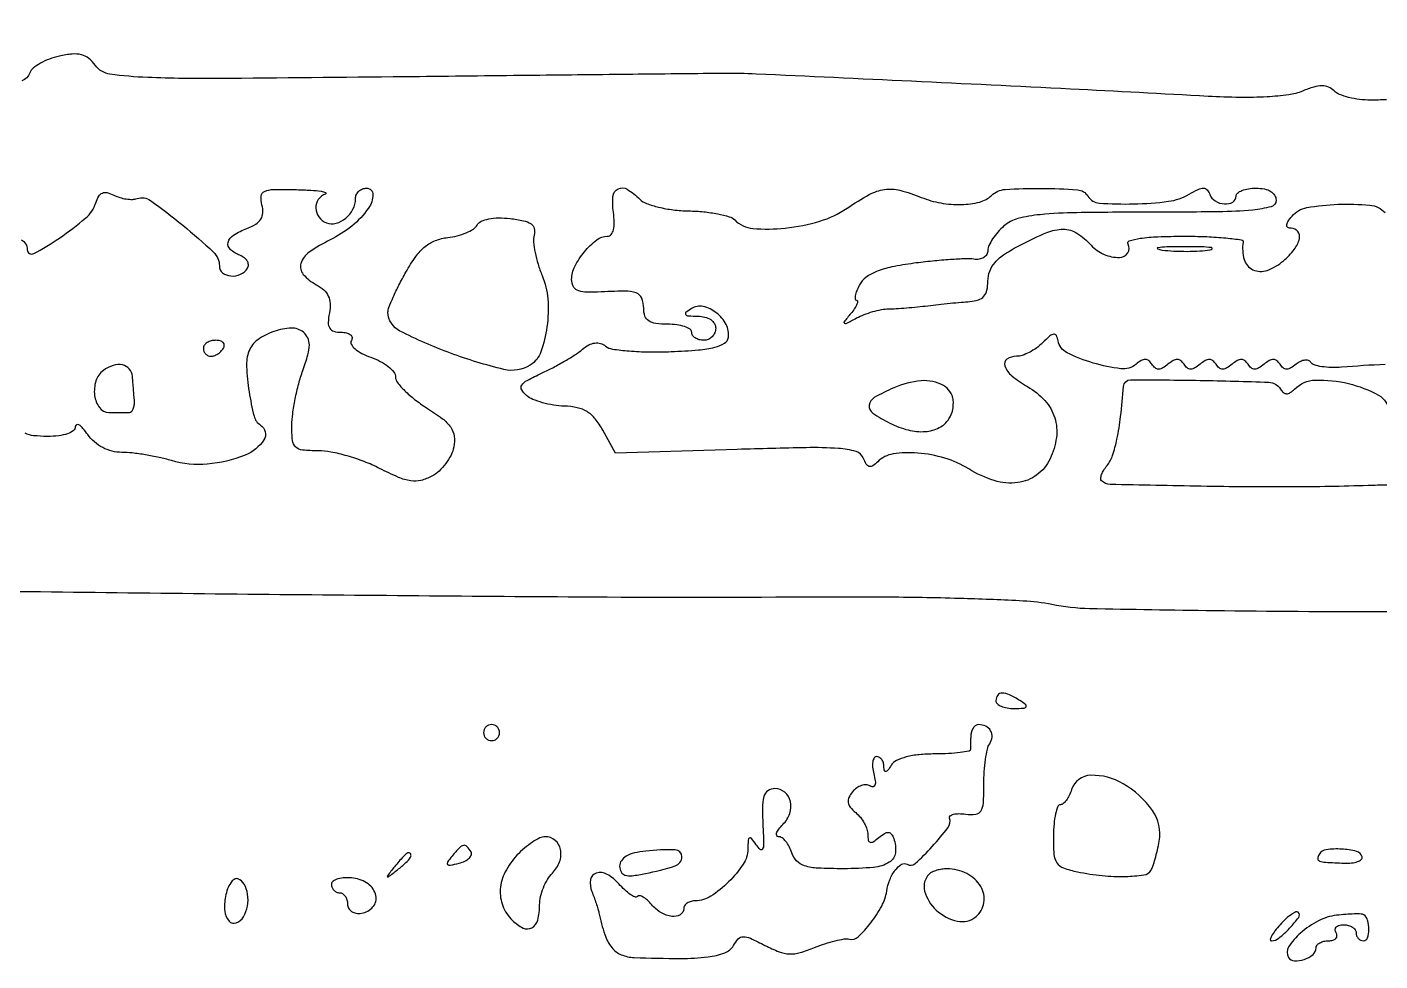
# Model space of a CAD drawing. Extents: x 0 to 5034, y 0 to 2560.
# Drawn here: x 1735 to 1904, y 2164.5 to 2281.1 of the extents above; entities that cross this region are included whole.
import ezdxf

# ---------------------------------------------------------------- set-up
doc = ezdxf.new("R2010")
doc.units = 0

msp = doc.modelspace()

# ---------------------------------------------------------------- linework, layer by layer
for points in [[(1904.777055, 2272.040936, -0.010471), (1902.822445, 2272, -0.030224), (1901.428316, 2272.08435, -0.031177), (1900.069186, 2272.336157, -0.032819), (1898.927007, 2272.703468, -0.102517), (1898.255635, 2273.144365, 0.094794), (1897.554478, 2273.620331, 0.103276), (1896.748346, 2273.785028, 0.072096), (1895.720238, 2273.631502, 0.025073), (1894.305635, 2273.12742, -0.06459), (1892.577672, 2272.66136, -0.0196), (1889.870816, 2272.402745, -0.017202), (1886.480857, 2272.329318, -0.010657), (1882.5, 2272.464943, 0.001212), (1865.334257, 2273.37463, 0.000785), (1845.467056, 2274.347924, 0.000306), (1826.060107, 2275.256242, 0.013547), (1822, 2275.333663, 0.000663), (1820.128061, 2275.316159, 0.00001), (1809.268711, 2275.199996, 0.000027), (1796.657072, 2275.064151, 0.000018), (1782.170079, 2274.9068, -0.000886), (1758.849438, 2274.693984, -0.01113), (1750.038437, 2274.825318, -0.025678), (1745.330561, 2275.243093, -0.202535), (1743.490438, 2276.344909, 0.06574), (1742.667248, 2277.205985, 0.106536), (1741.765258, 2277.657744, 0.085906), (1740.618122, 2277.750476, 0.031379), (1739.002789, 2277.500613, 0.035902), (1737.762201, 2277.133137, 0.03954), (1736.628173, 2276.600936, 0.043127), (1735.748437, 2275.993861, 0.129253), (1735.325442, 2275.405704, -0.211812), (1734.332636, 2274.409841, -0.084907)], [(1734.239233, 2254.550945, -0.282919), (1735, 2253.314066, 0.564789), (1735.804767, 2252.828879, 0.028622), (1739.01394, 2254.7654, 0.026715), (1742.305653, 2257.286452, 0.14002), (1743.553251, 2259.16778, -0.056758), (1743.918345, 2259.983736, -0.159622), (1744.382655, 2260.391052, -0.16201), (1744.993093, 2260.441406, -0.058931), (1745.817149, 2260.134374, 0.044234), (1746.551248, 2259.836074, 0.038039), (1747.364418, 2259.65294, 0.039811), (1748.132689, 2259.602242, 0.082971), (1748.721296, 2259.708893, -0.247094), (1750.3817, 2259.475458, -0.015552), (1754.425762, 2256.367455, -0.016584), (1758.25122, 2253.015496, -0.207428), (1759, 2251.288238, 0.225554), (1759.403424, 2250.439441, 0.151996), (1760.41605, 2250.032934, 0.126107), (1761.631903, 2250.242676, 0.149987), (1762.504365, 2251.007063, 0.148943), (1762.617935, 2251.437686, 0.123594), (1762.484691, 2251.894529, 0.099723), (1762.114498, 2252.309425, 0.069381), (1761.563382, 2252.614052, -0.091621), (1760.364052, 2253.347947, -0.279197), (1760.098201, 2254.224745, -0.191441), (1760.764569, 2255.141695, -0.050226), (1762.420734, 2255.969863, 0.044997), (1763.536716, 2256.513431, 0.114457), (1764.178808, 2257.137434, 0.134402), (1764.422514, 2257.912732, 0.073415), (1764.313082, 2258.910775, -0.088205), (1764.225227, 2260.009037, -0.271339), (1764.645452, 2260.590197, -0.100853), (1765.762383, 2260.832709, -0.009061), (1768.642348, 2260.817322, -0.008864), (1770.426939, 2260.74377, -0.023029), (1771.705877, 2260.609028, -0.071369), (1772.258784, 2260.441915, -0.673436), (1772.25, 2260.268326, 0.159856), (1771.354607, 2259.584931, 0.160763), (1771.040668, 2258.505587, 0.152172), (1771.426716, 2257.406467, 0.142092), (1772.378145, 2256.685134, 0.157564), (1773.571683, 2256.620801, 0.109303), (1774.781289, 2257.24509, 0.101633), (1775.680809, 2258.371124, 0.118414), (1776, 2259.7, -0.107332), (1776.107712, 2260.195987, -0.099534), (1776.412988, 2260.618125, -0.095792), (1776.869192, 2260.901148, -0.091321), (1777.405915, 2261, -0.422333), (1778.1848, 2260.199283, -0.148451), (1777.618688, 2258.50456, -0.067296), (1775.528945, 2256.268236, -0.058107), (1772.818916, 2254.535787, 0.038956), (1770.224231, 2253.013467, 0.167519), (1769.183948, 2251.587825, 0.260674), (1769.474522, 2250.235003, 0.089695), (1771.099656, 2248.946666, -0.059579), (1772.038995, 2248.289566, -0.102182), (1772.605884, 2247.524521, -0.100306), (1772.829451, 2246.587057, -0.05582), (1772.738328, 2245.411482, 0.035804), (1772.596265, 2244.206, 0.148564), (1772.774968, 2243.503925, 0.19222), (1773.278924, 2243.123374, 0.066841), (1774.197689, 2243, -0.053149), (1774.889224, 2242.926283, -0.115721), (1775.368528, 2242.698987, -0.188582), (1775.563127, 2242.36285, -0.178245), (1775.48401, 2241.974128, 0.273323), (1775.474569, 2241.50122, 0.087021), (1775.939514, 2240.93472, 0.059096), (1776.792373, 2240.361357, 0.034613), (1777.924993, 2239.876303, -0.0377), (1779.101871, 2239.363685, -0.047259), (1780.096717, 2238.711032, -0.054717), (1780.785645, 2238.023506, -0.170908), (1781, 2237.414719, 0.167706), (1781.237725, 2236.725899, 0.031461), (1782.138023, 2235.714891, 0.030537), (1783.390803, 2234.617665, 0.023792), (1784.874121, 2233.579464, -0.020322), (1786.867197, 2232.204972, -0.079764), (1787.900586, 2231.13334, -0.120702), (1788.32179, 2230.040252, -0.079276), (1788.280242, 2228.685657, -0.067957), (1787.93495, 2227.659497, -0.045267), (1787.284692, 2226.600717, -0.045057), (1786.449308, 2225.669661, -0.064604), (1785.548328, 2225.025864, -0.06347), (1784.176391, 2224.502204, -0.096873), (1782.90724, 2224.445419, -0.065026), (1781.371592, 2224.884176, -0.015895), (1778.986029, 2226.007127, 0.026923), (1777.095286, 2226.846749, 0.021164), (1774.968047, 2227.555844, 0.02162), (1772.929349, 2228.046546, 0.048279), (1771.343822, 2228.2, -0.023486), (1769.372481, 2228.292649, -0.168629), (1768.518619, 2228.682227, -0.180041), (1768.119834, 2229.502793, -0.027518), (1768.043893, 2231.35, -0.030637), (1768.154859, 2232.823049, -0.015218), (1768.466072, 2234.670617, -0.015045), (1768.906137, 2236.572351, -0.021342), (1769.419462, 2238.230824, 0.015849), (1770.051227, 2240.195305, 0.065885), (1770.234229, 2241.423838, 0.114482), (1770.047841, 2242.291165, 0.110046), (1769.497206, 2243.002319, 0.18408), (1767.98384, 2243.518387, 0.074973), (1765.810939, 2243.111506, 0.072884), (1763.782652, 2242.054824, 0.145666), (1762.689897, 2240.634269, 0.104174), (1762.382633, 2238.715749, 0.026681), (1762.704894, 2235.571627, 0.022815), (1763.327023, 2232.519975, 0.195041), (1764.134783, 2231.416699, -0.421911), (1764.548672, 2229.554637, -0.154128), (1762.220773, 2227.652194, -0.073752), (1757.487108, 2226.533462, -0.092439), (1753.006602, 2226.980813, 0.017413), (1751.471675, 2227.371183, 0.012781), (1749.746294, 2227.700614, 0.012947), (1748.095356, 2227.928569, 0.027836), (1746.813306, 2228, -0.062174), (1745.594669, 2228.152124, -0.05827), (1744.422, 2228.59994, -0.058183), (1743.3827, 2229.30705, -0.061607), (1742.556704, 2230.222506, 0.023977), (1741.956704, 2230.997263, 0.073354), (1741.457282, 2231.43304, 0.250118), (1741.154258, 2231.457585, 0.298804), (1741, 2231.222506, -0.23293), (1740.756301, 2230.727772, -0.08001), (1740.034257, 2230.337322, -0.055261), (1738.921969, 2230.08201, -0.028813), (1737.5, 2230, -0.02504), (1735.795039, 2230.085439, -0.087873), (1734.741165, 2230.383286, -0.144785)], [(1904.631658, 2238.984054, 0.00778), (1899.192392, 2238.638976, -0.025224), (1897.887006, 2238.601789, -0.033172), (1896.70029, 2238.706824, -0.035006), (1895.765017, 2238.920475, -0.182655), (1895.353365, 2239.237261, 0.176656), (1895.04725, 2239.478547, 0.111746), (1894.589728, 2239.522256, 0.084558), (1894.045081, 2239.356138, 0.057055), (1893.5, 2239, -0.042198), (1892.841757, 2238.541528, -0.131763), (1892.324778, 2238.402883, -0.171511), (1891.891284, 2238.556088, -0.084648), (1891.5, 2239, 0.084648), (1891.108716, 2239.443912, 0.171511), (1890.675222, 2239.597117, 0.131763), (1890.158243, 2239.458472, 0.042198), (1889.5, 2239, -0.042198), (1888.841757, 2238.541528, -0.131763), (1888.324778, 2238.402883, -0.171511), (1887.891284, 2238.556088, -0.084648), (1887.5, 2239, 0.084648), (1887.108716, 2239.443912, 0.171511), (1886.675222, 2239.597117, 0.131763), (1886.158243, 2239.458472, 0.042198), (1885.5, 2239, -0.042198), (1884.841757, 2238.541528, -0.131763), (1884.324778, 2238.402883, -0.171511), (1883.891284, 2238.556088, -0.084648), (1883.5, 2239, 0.084648), (1883.108716, 2239.443912, 0.171511), (1882.675222, 2239.597117, 0.131763), (1882.158243, 2239.458472, 0.042198), (1881.5, 2239, -0.042198), (1880.841757, 2238.541528, -0.131763), (1880.324778, 2238.402883, -0.171511), (1879.891284, 2238.556088, -0.084648), (1879.5, 2239, 0.084648), (1879.108716, 2239.443912, 0.171511), (1878.675222, 2239.597117, 0.131763), (1878.158243, 2239.458472, 0.042198), (1877.5, 2239, -0.042198), (1876.841757, 2238.541528, -0.131763), (1876.324778, 2238.402883, -0.171511), (1875.891284, 2238.556088, -0.084648), (1875.5, 2239, 0.085156), (1875.110571, 2239.440912, 0.1695), (1874.677033, 2239.595056, 0.131771), (1874.161892, 2239.460095, 0.043643), (1873.513886, 2239.011524, -0.205309), (1871.617467, 2238.450284, -0.04313), (1868.153379, 2239.164983, -0.042756), (1864.891544, 2240.449417, -0.234121), (1863.778125, 2241.913293, 0.062757), (1863.558351, 2242.586293, 0.32286), (1863.23457, 2242.765374, 0.151821), (1862.746785, 2242.547123, 0.015838), (1861.821429, 2241.678593, -0.041305), (1861.063164, 2241.036222, -0.035897), (1860.17433, 2240.493087, -0.037559), (1859.293596, 2240.118984, -0.081828), (1858.571429, 2240, 0.15108), (1857.386169, 2239.633498, 0.342687), (1857.116544, 2238.793877, 0.135744), (1858.00409, 2237.549089, 0.040154), (1859.952012, 2236.212757, -0.078244), (1862.115966, 2234.472874, -0.108918), (1863.348014, 2232.323312, -0.109079), (1863.56103, 2229.857427, -0.078656), (1862.77387, 2227.201369, -0.122237), (1861.110554, 2225.179362, -0.129429), (1858.729153, 2224.223424, -0.106374), (1855.803348, 2224.480525, -0.063579), (1852.610781, 2225.931533, 0.06463), (1849.636613, 2227.275775, 0.054145), (1846.232276, 2227.920717, 0.058189), (1843.151531, 2227.806052, 0.159315), (1841.232783, 2226.832783, -0.048398), (1840.630324, 2226.33689, -0.209435), (1840.184829, 2226.256258, -0.200889), (1839.811165, 2226.5289, -0.044415), (1839.455175, 2227.256215, 0.236361), (1838.526918, 2228.104114, 0.051501), (1836.327366, 2228.488644, 0.022579), (1832.304705, 2228.589279, 0.002896), (1823.672393, 2228.365385), (1808.5, 2227.883904), (1806.88607, 2230.785903, 0.042226), (1805.935661, 2232.199395, 0.084872), (1804.932618, 2233.088234, 0.086617), (1803.705405, 2233.582624, 0.045466), (1802.066747, 2233.779039, -0.032642), (1800.730701, 2233.904575, -0.028991), (1799.367157, 2234.205072, -0.030131), (1798.170714, 2234.621741, -0.074477), (1797.377841, 2235.101383, -0.084072), (1796.763063, 2235.816165, -0.293513), (1796.779556, 2236.396398, -0.121338), (1797.446945, 2236.99353, -0.013315), (1799.301168, 2237.916295, 0.012695), (1800.726199, 2238.623267, 0.010859), (1802.190761, 2239.437942, 0.010996), (1803.489793, 2240.236789, 0.03043), (1804.354005, 2240.872445, -0.049186), (1805.155305, 2241.416801, -0.090565), (1805.901627, 2241.662299, -0.107455), (1806.597548, 2241.608656, -0.092834), (1807.25, 2241.272162, 0.129713), (1808.105768, 2240.907006, 0.015483), (1810.169186, 2240.669999, 0.017629), (1812.686238, 2240.548732, 0.01363), (1815.432334, 2240.588203, 0.010066), (1818.849942, 2240.799549, 0.040669), (1820.909146, 2241.138597, 0.077054), (1822.102471, 2241.640712, 0.221778), (1822.584145, 2242.372357, 0.160854), (1822.302406, 2243.982285, 0.104451), (1821.074155, 2245.439424, 0.111024), (1819.428036, 2246.216673, 0.198515), (1817.977161, 2245.964723, 0.025948), (1817.283835, 2245.474177, 0.418787), (1817.255424, 2245.216845, 0.211497), (1817.581807, 2245.05076, 0.011765), (1818.75, 2245.015313, -0.058106), (1819.652424, 2244.903855, -0.088664), (1820.372448, 2244.585903, -0.109875), (1820.833945, 2244.099593, -0.135916), (1821, 2243.5, -0.099038), (1820.885486, 2242.927543, -0.097945), (1820.559375, 2242.440625, -0.097945), (1820.072457, 2242.114514, -0.099038), (1819.5, 2242, -0.064853), (1818.926543, 2242.074694, -0.082425), (1818.440625, 2242.29375, -0.098894), (1818.115568, 2242.618646, -0.148195), (1818, 2243, 0.254951), (1817.790443, 2243.384262, 0.06271), (1817.11875, 2243.70625, 0.048861), (1816.149251, 2243.927234, 0.031626), (1815, 2244, -0.030703), (1813.499083, 2244.092253, -0.116834), (1812.625, 2244.416667, -0.166173), (1812.159458, 2245.024683, -0.081208), (1812, 2246, 0.095706), (1811.757416, 2247.255735, 0.215907), (1811.07278, 2247.911484, 0.08898), (1809.634869, 2248.145112, 0.009568), (1806.25, 2248.024699, -0.024838), (1804.634779, 2248.016576, -0.10169), (1803.6894, 2248.255273, -0.172629), (1803.183636, 2248.767649, -0.109691), (1803, 2249.594642, -0.119001), (1803.39389, 2251.226192, -0.054675), (1804.605597, 2253.063537, -0.055074), (1806.131376, 2254.538606, -0.166119), (1807.481795, 2255, 0.224693), (1807.93569, 2255.21482, 0.112354), (1808.225813, 2255.796094, 0.067429), (1808.32459, 2256.737723, 0.028906), (1808.213308, 2258, -0.060331), (1808.163422, 2259.978154, -0.25998), (1808.807864, 2260.912095, -0.257015), (1809.948634, 2260.860677, -0.059373), (1811.514899, 2259.627958, 0.108512), (1812.352565, 2259.091961, 0.02923), (1813.871397, 2258.631103, 0.028167), (1815.701485, 2258.298387, 0.025868), (1817.610322, 2258.161107, -0.01968), (1819.494425, 2258.049012, -0.023682), (1821.249696, 2257.790661, -0.023317), (1822.682139, 2257.439938, -0.125313), (1823.366851, 2257.033149, 0.17662), (1825.640179, 2255.974651, 0.047597), (1829.68243, 2256.011, 0.047319), (1834.010836, 2256.882465, 0.075891), (1837.404862, 2258.5, -0.023546), (1840.183707, 2260.200466, -0.089674), (1842.10393, 2260.84362, -0.100101), (1844.014576, 2260.738019, -0.033379), (1846.6849, 2259.848702, 0.05395), (1849.110133, 2259.150206, 0.049965), (1851.69308, 2258.961886, 0.054009), (1853.975453, 2259.271849, 0.131547), (1855.45, 2260.086011, -0.176881), (1857.167406, 2260.844612, -0.018237), (1861.66713, 2260.976634, -0.016281), (1866.184209, 2260.797225, -0.240737), (1867.5, 2260, 0.241641), (1868.928997, 2259.137521, 0.022155), (1873.205424, 2259.032582, 0.027475), (1877.552523, 2259.357937, 0.101273), (1880.144222, 2260.25, -0.021008), (1881.260569, 2260.847377, -0.112809), (1881.928426, 2261, -0.209739), (1882.378558, 2260.80249, -0.099419), (1882.713987, 2260.25, 0.168409), (1883.396646, 2259.407781, 0.120588), (1884.558404, 2259.027999, 0.153263), (1885.580122, 2259.265316, 0.265597), (1886, 2260, -0.226478), (1886.182831, 2260.382936, -0.074992), (1886.734375, 2260.70625, -0.057076), (1887.542644, 2260.926884, -0.038131), (1888.5, 2261, -0.04716), (1889.543379, 2260.90137, -0.088208), (1890.333333, 2260.6, -0.118484), (1890.822179, 2260.11998, -0.140575), (1891, 2259.5, -0.338248), (1890.382013, 2258.691005, -0.043173), (1888.085238, 2258.273454, -0.020537), (1883.837109, 2258.050331, -0.002851), (1875.011431, 2258, 0.00333), (1866.103009, 2257.94067, 0.02052), (1861.525575, 2257.69162, 0.041036), (1858.757883, 2257.195367, 0.112636), (1857.011431, 2256.277759, 0.034826), (1856.241725, 2255.519779, 0.035607), (1855.590858, 2254.66762, 0.038002), (1855.138187, 2253.848992, 0.107701), (1855, 2253.214901, -0.13686), (1854.863083, 2252.724062, -0.118172), (1854.485938, 2252.342296, -0.100332), (1853.918667, 2252.131206, -0.075042), (1853.25, 2252.126899, 0.044969), (1852.236509, 2252.181156, 0.007852), (1850.323953, 2252.081425, 0.008468), (1848.077528, 2251.890608, 0.007506), (1845.746436, 2251.617356, 0.017055), (1842.998586, 2251.15752, 0.044404), (1841.078344, 2250.587287, 0.064453), (1839.770815, 2249.86252, 0.111592), (1838.961252, 2248.927598, 0.025209), (1838.612101, 2248.187856, 0.049777), (1838.425849, 2247.566232, 0.084062), (1838.415857, 2247.148369, 0.37269), (1838.587261, 2247, -0.417878), (1838.723094, 2246.862459, -0.098645), (1838.648555, 2246.511282, -0.048772), (1838.35351, 2245.975376, -0.022259), (1837.872445, 2245.33628, 0.00501), (1837.040431, 2244.306848, 0.41891), (1837.063139, 2244.124191, 0.289759), (1837.28666, 2244.104101, 0.003752), (1838.590572, 2244.786141, -0.030902), (1839.530576, 2245.21458, -0.02206), (1840.627933, 2245.580374, -0.022379), (1841.709178, 2245.836842, -0.043601), (1842.590572, 2245.926162, 0.011847), (1843.53073, 2245.961471, 0.004693), (1844.820356, 2246.052693, 0.004642), (1846.211546, 2246.17724, 0.005804), (1847.5, 2246.319777, -0.003248), (1848.812999, 2246.471826, -0.002342), (1850.279688, 2246.625074, -0.002365), (1851.67576, 2246.757668, -0.005127), (1852.75, 2246.843476, 0.060898), (1853.813876, 2247.049294, 0.134847), (1854.499219, 2247.499113, 0.128432), (1854.878626, 2248.25267, 0.052791), (1855, 2249.399033, -0.09111), (1855.229823, 2250.649802, -0.092012), (1855.888983, 2251.732328, -0.065726), (1857.095054, 2252.767055, -0.024337), (1859.030794, 2253.899033, -0.021383), (1862.365064, 2255.459494, -0.099847), (1864.434976, 2255.870331, -0.143339), (1866.107935, 2255.375037, -0.062129), (1867.905062, 2253.871529, 0.102957), (1869.52139, 2252.728369, 0.109631), (1871.422928, 2252.358723, 0.236859), (1872.471887, 2252.920299, 0.300507), (1872.504365, 2253.992937, -0.488302), (1872.665207, 2254.426929, -0.040826), (1874.01633, 2254.737278, -0.026657), (1876.239326, 2254.939846, -0.009393), (1879.440983, 2255, -0.009315), (1882.331167, 2254.946149, -0.015801), (1884.744753, 2254.779687, -0.009789), (1886.660501, 2254.548616, -0.419198), (1886.881579, 2254.25, 0.109247), (1887.013843, 2252.085488, 0.218506), (1888.106474, 2250.81149, 0.197393), (1889.888553, 2250.73685, 0.091891), (1891.919011, 2251.929759, 0.048359), (1893.275314, 2253.357612, 0.108365), (1893.918705, 2254.699199, 0.231051), (1893.714863, 2255.598722, 0.227249), (1892.877555, 2256, -0.122183), (1892.467821, 2256.101643, -0.300026), (1892.325424, 2256.361364, -0.128583), (1892.48229, 2256.808783, -0.024942), (1893, 2257.5, -0.177698), (1894.840901, 2258.569601, -0.033869), (1898.755698, 2258.989731, -0.033992), (1902.695005, 2258.8764, -0.173891), (1904.643378, 2257.956622, 0.149064)], [(1536.361106, 2213.075774, 0.002565), (1558.747269, 2212.74071, 0.001017), (1589.5, 2212.500729, -0.000591), (1618.169563, 2212.301431, -0.000617), (1646.428125, 2212.036709, -0.000592), (1670.847599, 2211.748894, -0.002723), (1685, 2211.488225, 0.002367), (1717.574482, 2210.865021, 0.001007), (1761.209714, 2210.324711, 0.000971), (1803.914236, 2209.964904, 0.003226), (1832, 2209.964039, -0.003593), (1842.722385, 2209.955832, -0.005558), (1851.982723, 2209.779246, -0.00524), (1859.402359, 2209.477389, -0.036565), (1863, 2209.028112, 0.044068), (1867.69815, 2208.512758, 0.002195), (1883.2227, 2208.252121, 0.002871), (1904.319286, 2208.111704, 0.001066), (1934, 2208.147845, -0.000099), (1986.483819, 2208.313269, -0.002098)], [(1905.9244, 2223.903448, 0.001026), (1903.667322, 2223.886425, 0.006248), (1902.5, 2223.860634, -0.008011), (1892.869757, 2223.681823, -0.005098), (1881.659574, 2223.767611, -0.001072), (1870.288206, 2223.99498, -0.193166), (1869.211805, 2224.454862, -0.220506), (1869.104905, 2224.746507, -0.065013), (1869.207931, 2225.223835, -0.051784), (1869.480292, 2225.793627, -0.035854), (1869.89626, 2226.375001, 0.093841), (1870.573263, 2227.597949, 0.028544), (1871.122861, 2229.652498, 0.022182), (1871.57854, 2232.476948, 0.009732), (1871.942384, 2236.25, -0.391668), (1872.824017, 2237.06725, -0.004526), (1881.498544, 2236.996658, -0.005234), (1890.102637, 2236.75863, -0.249783), (1891.553851, 2235.912868, 0.075363), (1891.927179, 2235.473233, 0.181024), (1892.321227, 2235.325735, 0.150038), (1892.768438, 2235.463023, 0.047458), (1893.312868, 2235.912868, -0.19182), (1895.907357, 2237.029311, -0.065624), (1900.056134, 2236.597392, -0.067743), (1903.801294, 2235.144466, -0.25337), (1905.116001, 2233.089485, 0.007115)]]:
    msp.add_lwpolyline(points, format="xyb")
for points in [[(1798.327993, 2255.146247, 0.086233), (1798.255227, 2254.279311, 0.02643), (1798.440781, 2252.973464, 0.025582), (1798.807475, 2251.507756, 0.025436), (1799.322506, 2250.084303, -0.081155), (1800.022686, 2247.17363, -0.051653), (1799.921093, 2243.68326, -0.052978), (1799.162945, 2240.560448, -0.167983), (1797.835027, 2238.907826, -0.202148), (1794.523788, 2238.366212, -0.029592), (1787.870824, 2240.394757, -0.02794), (1781.548078, 2243.150231, -0.27624), (1780.058777, 2245.5, -0.10069), (1780.164112, 2246.096334, -0.011112), (1780.703978, 2247.38125, -0.013196), (1781.428498, 2248.895109, -0.010316), (1782.291544, 2250.5, -0.026426), (1783.541152, 2252.463065, -0.064871), (1784.704035, 2253.713163, -0.08125), (1785.973712, 2254.456784, -0.063826), (1787.525093, 2254.83676, 0.034627), (1788.714507, 2255.055591, 0.037576), (1789.82915, 2255.432769, 0.040613), (1790.721981, 2255.900528, 0.123457), (1791.191161, 2256.392829, -0.158073), (1791.701697, 2256.860456, -0.058219), (1792.642857, 2257.163702, -0.047224), (1793.883356, 2257.289441, -0.030724), (1795.322552, 2257.210509, -0.023038), (1797.001839, 2256.935568, -0.09869), (1797.929578, 2256.537741, -0.183174), (1798.332649, 2255.956868, -0.125673)], [(1876.767909, 2253.275269, 0.018638), (1878.218327, 2253.150328, 0.01259), (1879.878422, 2253.111345, 0.012695), (1881.487453, 2253.154945, 0.024559), (1882.767909, 2253.285474, 0.212532), (1883.000181, 2253.434198, 0.556092), (1882.934948, 2253.575472, 0.025342), (1881.655786, 2253.668409, 0.005888), (1879.5, 2253.690131, 0.005499), (1877.352754, 2253.662864, 0.031761), (1876.222448, 2253.564056, 0.756877), (1876.205163, 2253.425738, 0.069146)], [(1757, 2241, 0.092995), (1757.071618, 2240.618268, 0.096318), (1757.276414, 2240.29375, 0.099231), (1757.581949, 2240.076556, 0.105429), (1757.940983, 2240, 0.089642), (1758.346558, 2240.073302, 0.053229), (1758.7871, 2240.29375, 0.051032), (1759.193797, 2240.617485, 0.06081), (1759.5, 2241, 0.139169), (1759.607943, 2241.379648, 0.191142), (1759.478525, 2241.70625, 0.138808), (1759.110654, 2241.926733, 0.066118), (1758.559017, 2242, 0.062283), (1757.962904, 2241.925455, 0.080552), (1757.457961, 2241.70625, 0.097988), (1757.120018, 2241.381379, 0.153634)], [(1744.5, 2238.234687, 0.159052), (1743.569887, 2236.93653, 0.108841), (1743.406681, 2235.116136, 0.126547), (1744.016253, 2233.586275, 0.23939), (1745.170599, 2233), (1746.682926, 2233), (1747.75, 2233, 0.200326), (1748.026437, 2233.115386, 0.096591), (1748.242969, 2233.440625, 0.071692), (1748.367715, 2233.925825, 0.047951), (1748.375, 2234.5), (1748.318096, 2235.182845), (1748.25, 2236), (1748.181904, 2236.817155), (1748.125, 2237.5, 0.15817), (1747.737266, 2238.42511, 0.166568), (1746.888024, 2238.922774, 0.128298), (1745.721443, 2238.858268, 0.080973)], [(1843.25, 2236.070938, 0.025618), (1840.805261, 2234.840713, 0.239568), (1840.175736, 2233.886286, 0.277901), (1840.618826, 2232.918394, 0.032576), (1842.75, 2231.657558, 0.054676), (1845.03777, 2230.796805, 0.080603), (1847.171118, 2230.60481, 0.099198), (1848.925709, 2231.08824, 0.13559), (1850.134581, 2232.183516, 0.17573), (1850.656639, 2234.54901, 0.235747), (1849.447106, 2236.340984, 0.151182), (1846.665858, 2236.945236, 0.082394)], [(1856, 2197, 0.210568), (1856.167975, 2196.618823, 0.082215), (1856.660938, 2196.298248, 0.062416), (1857.388595, 2196.082804, 0.042523), (1858.25, 2196.015313, 0.011293), (1859.444209, 2196.050422, 0.220444), (1859.762149, 2196.218347, 0.409657), (1859.728886, 2196.479509, 0.023197), (1859, 2197, 0.031558), (1857.698623, 2197.729028, 0.112355), (1856.772965, 2197.939692, 0.234725), (1856.224247, 2197.667076, 0.163584)], [(1792, 2193, 0.099038), (1792.076342, 2192.618362, 0.097945), (1792.29375, 2192.29375, 0.097945), (1792.618362, 2192.076342, 0.099038), (1793, 2192, 0.099038), (1793.381638, 2192.076342, 0.097945), (1793.70625, 2192.29375, 0.097945), (1793.923658, 2192.618362, 0.099038), (1794, 2193, 0.099038), (1793.923658, 2193.381638, 0.097945), (1793.70625, 2193.70625, 0.097945), (1793.381638, 2193.923658, 0.099038), (1793, 2194, 0.099038), (1792.618362, 2193.923658, 0.097945), (1792.29375, 2193.70625, 0.097945), (1792.076342, 2193.381638, 0.099038)], [(1852.881579, 2192.75, 0.008258), (1852.840862, 2192.228646, 0.007783), (1852.816411, 2191.695833, 0.007768), (1852.809435, 2191.223175, 0.02665), (1852.826023, 2190.916667, -0.389526), (1852.65601, 2190.68618, -0.01565), (1851.539023, 2190.504687, -0.020355), (1850.089871, 2190.375263, -0.012093), (1848.356467, 2190.333333, 0.023715), (1846.404383, 2190.240692, 0.040122), (1844.793116, 2189.955732, 0.049705), (1843.590734, 2189.510585, 0.139031), (1842.927335, 2188.916667, -0.018339), (1842.498538, 2188.291218, -0.190347), (1842.238653, 2188.129388, -0.40872), (1842.069073, 2188.244226, -0.046857), (1842.015313, 2188.75, 0.070688), (1841.941456, 2189.227712, 0.085414), (1841.738249, 2189.632812, 0.098884), (1841.440477, 2189.903784, 0.136127), (1841.09362, 2190, 0.25974), (1840.792182, 2189.832081, 0.099525), (1840.619135, 2189.366566, 0.065587), (1840.60066, 2188.670018, 0.037845), (1840.751143, 2187.843628, -0.026564), (1840.933135, 2186.957949, -0.114831), (1840.89097, 2186.426101, -0.306256), (1840.654108, 2186.238966, -0.158265), (1840.27083, 2186.332618, 0.133339), (1839.78677, 2186.476256, 0.085198), (1839.202696, 2186.389988, 0.074645), (1838.609377, 2186.09185, 0.06595), (1838.100976, 2185.621668, 0.06121), (1837.639473, 2184.902383, 0.149907), (1837.546134, 2184.287252, 0.136429), (1837.812669, 2183.687498, 0.047209), (1838.487669, 2183.010234, -0.051666), (1839.066354, 2182.419189, -0.042421), (1839.555753, 2181.683178, -0.044102), (1839.890622, 2180.92078, -0.081609), (1840, 2180.255111, 0.044012), (1840.061889, 2179.553375, 0.29451), (1840.289208, 2179.308758, 0.21279), (1840.675762, 2179.375158, 0.025827), (1841.383217, 2179.903079, -0.0343), (1842.087521, 2180.410315, -0.157359), (1842.570035, 2180.530144, -0.219221), (1842.936032, 2180.330031, -0.07166), (1843.235909, 2179.775523, -0.118527), (1843.445424, 2177.988705, -0.231055), (1842.685083, 2176.811224, -0.113902), (1840.719329, 2176.167511, -0.022412), (1836.984054, 2176, -0.011076), (1833.758789, 2176.071452, -0.063809), (1832.080194, 2176.362611, -0.12927), (1831.108702, 2176.966697, -0.112989), (1830.5, 2178, 0.042743), (1830.18295, 2178.765283, 0.052113), (1829.756753, 2179.4125, 0.060826), (1829.291715, 2179.857009, 0.161721), (1828.861184, 2180, -0.276991), (1828.625769, 2180.141253, -0.208086), (1828.601206, 2180.449126, -0.082685), (1828.86707, 2180.940804, -0.031187), (1829.386082, 2181.528939, 0.114074), (1830.243453, 2182.901853, 0.138279), (1830.328494, 2184.412028, 0.166601), (1829.630324, 2185.55402, 0.17472), (1828.393011, 2186, 0.151531), (1827.516405, 2185.728091, 0.179519), (1827.019468, 2185.023099, 0.068068), (1826.8407, 2183.574851, 0.009148), (1826.937297, 2180.5, -0.009872), (1826.983212, 2178.967764, -0.135862), (1826.84175, 2178.435685, -0.48854), (1826.562411, 2178.398598, -0.048319), (1826.058572, 2179, 0.017627), (1825.484727, 2179.777139, 0.364832), (1825.220502, 2179.830659, 0.259698), (1825.050406, 2179.561047, 0.011815), (1825.015313, 2178.430335, -0.14651), (1824.438656, 2176.555203, -0.050855), (1822.616772, 2174.351904, -0.050861), (1820.384988, 2172.559605, -0.144743), (1818.492394, 2172, 0.065199), (1817.921857, 2171.925286, 0.082669), (1817.438391, 2171.70625, 0.099001), (1817.114991, 2171.381352, 0.147488), (1817, 2171, -0.269893), (1816.563175, 2170.249693, -0.16292), (1815.523416, 2170.046117, -0.102255), (1814.152648, 2170.520942, -0.08541), (1812.979944, 2171.524166, 0.034302), (1812.458545, 2172.071318, 0.054835), (1811.937945, 2172.451977, 0.07483), (1811.495082, 2172.624978, 0.257588), (1811.20902, 2172.542354, -0.305552), (1810.896812, 2172.481561, -0.049188), (1810.323379, 2172.794135, -0.040178), (1809.630474, 2173.351808, -0.024593), (1808.904593, 2174.110005, 0.086074), (1807.449317, 2175.297997, 0.200174), (1806.077216, 2175.460345, 0.294294), (1805.353102, 2174.636427, 0.133749), (1805.528446, 2173.148849, -0.008499), (1805.798696, 2172.444263, -0.007189), (1806.060956, 2171.6906, -0.007263), (1806.280201, 2170.996548, -0.020047), (1806.407708, 2170.5, 0.026566), (1807.143636, 2167.781638, 0.087746), (1808.017859, 2166.152658, 0.127694), (1809.192323, 2165.261326, 0.09032), (1810.817388, 2164.906409, 0.007193), (1816.627485, 2164.787354, 0.031875), (1820.038643, 2164.984142, 0.058053), (1822.126608, 2165.489195, 0.178688), (1823.214183, 2166.41824, -0.06482), (1823.823622, 2167.237356, -0.20295), (1824.442403, 2167.499858, -0.107384), (1825.325358, 2167.30871, -0.012527), (1827.152375, 2166.421204, 0.02823), (1828.912382, 2165.633534, 0.080567), (1830.222361, 2165.363112, 0.080984), (1831.546767, 2165.521233, 0.028726), (1833.352692, 2166.155749, -0.018942), (1834.646009, 2166.638777, -0.020967), (1835.929446, 2167.004545, -0.020886), (1837.042415, 2167.223138, -0.093028), (1837.704996, 2167.201032, 0.248775), (1838.800641, 2167.502819, 0.038616), (1840.364064, 2169.224802, 0.041606), (1841.73794, 2171.336417, 0.086033), (1842.358947, 2173.19783, -0.05723), (1842.746772, 2174.628582, -0.068357), (1843.43498, 2175.843094, -0.093469), (1844.224559, 2176.553061, -0.282023), (1844.918419, 2176.55042, 0.334672), (1845.908698, 2176.642119, 0.022455), (1848.052513, 2178.776311, 0.023634), (1850.004227, 2181.114808, 0.242896), (1850.212586, 2182.31662, -0.308104), (1850.298411, 2182.601261, -0.109685), (1850.698541, 2182.800351, -0.063205), (1851.374457, 2182.879769, -0.032304), (1852.227793, 2182.81662, 0.061918), (1853.480392, 2182.798111, 0.231285), (1854.127776, 2183.207132, 0.1246), (1854.433997, 2184.180432, 0.014224), (1854.5, 2186.5, -0.01645), (1854.553076, 2188.112808, -0.01868), (1854.712326, 2189.651215, -0.018184), (1854.942305, 2190.937908, -0.091192), (1855.222814, 2191.61052, 0.119932), (1855.518449, 2192.450896, 0.157854), (1855.34725, 2193.240239, 0.152455), (1854.738032, 2193.7982, 0.110175), (1853.833333, 2194, 0.142427), (1853.506206, 2193.904887, 0.088766), (1853.210005, 2193.632812, 0.075806), (1852.989089, 2193.227886, 0.0635)], [(1865.460327, 2185.875, -0.037005), (1865.172596, 2185.157341, -0.047395), (1864.800709, 2184.550781, -0.055283), (1864.405063, 2184.130466, -0.178141), (1864.050496, 2184, 0.31404), (1863.730245, 2183.776849, 0.033486), (1863.459333, 2182.857945, 0.03177), (1863.26155, 2181.602321, 0.019731), (1863.182111, 2180.112154, 0.020763), (1863.245351, 2177.831287, 0.130701), (1863.618295, 2176.739513, 0.161175), (1864.445668, 2176.094598, 0.036291), (1866.189228, 2175.612154, 0.023961), (1869.296199, 2175.144228, 0.031051), (1872.174658, 2175.030512, 0.030622), (1874.48179, 2175.224356, 0.221566), (1875.388799, 2175.820073, 0.058554), (1875.616218, 2176.307434, 0.011703), (1875.896819, 2177.226832, 0.012227), (1876.173721, 2178.318723, 0.011132), (1876.406506, 2179.457451, 0.201895), (1875.556507, 2183.275619, 0.106157), (1871.90942, 2186.617751, 0.139271), (1867.852741, 2187.668775, 0.320387)], [(1788.065294, 2177.578674, 0.019963), (1787.483502, 2176.8178, 0.361312), (1787.506425, 2176.533834, 0.255353), (1787.829763, 2176.434951, 0.013137), (1788.931602, 2176.692364, 0.045875), (1789.675547, 2176.961789, 0.080158), (1790.215614, 2177.330573, 0.122195), (1790.473271, 2177.733869, 0.223332), (1790.429736, 2178.11369, 0.050084), (1789.915917, 2178.784477, 0.26591), (1789.490578, 2178.914775, 0.150095), (1788.990372, 2178.628048, 0.014904)], [(1796.174314, 2177.685549, 0.06985), (1794.699521, 2175.596488, 0.100912), (1794.089432, 2173.426707, 0.112207), (1794.402689, 2171.361321, 0.103213), (1795.58062, 2169.562237, 0.082076), (1796.933547, 2168.593073, 0.24754), (1798.032241, 2168.623292, 0.206725), (1798.768952, 2169.591853, 0.060714), (1799, 2171.487588, -0.056908), (1799.116956, 2172.511839, -0.038867), (1799.469156, 2173.630242, -0.039106), (1799.985399, 2174.669732, -0.061647), (1800.597127, 2175.45427, 0.109687), (1801.489412, 2176.855911, 0.136346), (1801.608396, 2178.390576, 0.168873), (1800.934137, 2179.546026, 0.178865), (1799.705699, 2180, 0.113187), (1799.038428, 2179.846986, 0.032343), (1798.108563, 2179.32013, 0.030781), (1797.106432, 2178.571348, 0.028349)], [(1780.872445, 2176.25, 0.001576), (1779.99236, 2175.120493, 0.377591), (1780, 2175, 0.377591), (1780.120493, 2174.99236, 0.001576), (1781.25, 2175.872445, 0.017685), (1782.306759, 2176.76332, 0.065617), (1782.869516, 2177.426111, 0.241985), (1782.90695, 2177.806605, 0.307699), (1782.622445, 2178, 0.184603), (1782.410139, 2177.91885, 0.013803), (1781.952641, 2177.485938, 0.017649), (1781.425681, 2176.920402, 0.012436)], [(1812.25, 2178.21064, 0.032944), (1810.834961, 2177.968766, 0.073543), (1809.824293, 2177.56277, 0.108202), (1809.218555, 2177.004809, 0.153915), (1809, 2176.311642, 0.123595), (1809.180692, 2175.591826, 0.203), (1809.662226, 2175.203738, 0.099699), (1810.57702, 2175.131267, 0.01943), (1812.21875, 2175.39375, 0.02783), (1815.928486, 2176.35303, 0.323367), (1816.769959, 2177.491272, 0.411981), (1815.92073, 2178.366206, 0.030548)], [(1896.367878, 2177.786222, 0.128551), (1896.209012, 2177.268761, 0.331154), (1896.41636, 2176.963984, 0.069297), (1897.180848, 2176.812633, 0.004275), (1899.5, 2176.7, 0.033462), (1900.440512, 2176.725326, 0.060493), (1901.192188, 2176.889205, 0.094945), (1901.651489, 2177.155131, 0.290834), (1901.75, 2177.484527, 0.26794), (1901.052136, 2178.163613, 0.048083), (1899.186312, 2178.449591, 0.04802), (1897.270156, 2178.372963, 0.223957)], [(1847.666667, 2175.333333, 0.26812), (1847.098797, 2173.211308, 0.143595), (1848.557189, 2170.820161, 0.130434), (1851.192748, 2169.453157, 0.231982), (1853.517027, 2170.014131, 0.184422), (1854.50341, 2171.763864, 0.174545), (1854.102064, 2173.774433, 0.140324), (1852.372587, 2175.383453, 0.115721), (1849.916667, 2175.984687, 0.037881), (1849.261579, 2175.941353, 0.035016), (1848.602604, 2175.799669, 0.036904), (1848.033654, 2175.588392, 0.089251)], [(1759.758679, 2172.517943, 0.070344), (1759.670483, 2170.698112, 0.160683), (1760.212701, 2169.452869, 0.314102), (1761.092942, 2169.24417, 0.16172), (1762.00365, 2170.005905, 0.095475), (1762.505282, 2171.32577, 0.080952), (1762.522131, 2172.819739, 0.091619), (1762.086102, 2174.080369, 0.185411), (1761.287197, 2174.737601, 0.237106), (1760.853618, 2174.674791, 0.089807), (1760.409996, 2174.228309, 0.063786), (1760.022206, 2173.475463, 0.039864)], [(1773, 2174.066422, 0.09266), (1773.076096, 2173.659329, 0.096216), (1773.29375, 2173.313262, 0.099294), (1773.618453, 2173.081653, 0.105805), (1774, 2173, -0.139872), (1774.381338, 2172.891194, -0.099964), (1774.70625, 2172.585367, -0.08529), (1774.925063, 2172.127974, -0.06912), (1775, 2171.588484, 0.129708), (1775.136589, 2171.070817, 0.11845), (1775.514062, 2170.667049, 0.103418), (1776.081537, 2170.442273, 0.079357), (1776.75, 2170.433813, 0.180689), (1778.185092, 2171.223871, 0.237934), (1778.539013, 2172.652486, 0.181466), (1777.581843, 2174.102787, 0.129174), (1775.75, 2174.816422, 0.036601), (1774.696507, 2174.860052, 0.058686), (1773.807812, 2174.726634, 0.081602), (1773.204679, 2174.450684, 0.249719)], [(1891.505548, 2169.006131, 0.018783), (1890.859064, 2168.235479, 0.040791), (1890.43672, 2167.589301, 0.078427), (1890.284174, 2167.159202, 0.469284), (1890.416441, 2167, 0.171742), (1891.354486, 2167.331997, 0.033166), (1892.696445, 2168.573766, 0.030856), (1893.827008, 2169.926539, 0.370665), (1893.779583, 2170.55375, 0.312473), (1893.489015, 2170.606528, 0.042906), (1892.92245, 2170.288273, 0.036839), (1892.234551, 2169.741933, 0.0226)], [(1898.542306, 2170.185501, 0.089678), (1896.289181, 2169.489826, 0.060904), (1894.0681, 2167.970274, 0.068688), (1892.566755, 2166.230511, 0.289825), (1892.552782, 2164.914597, 0.249761), (1893.289219, 2164.485363, 0.093074), (1894.51198, 2164.66692, 0.090068), (1895.615123, 2165.287842, 0.22322), (1896, 2166.106989, -0.170202), (1896.119439, 2166.447699, -0.094345), (1896.457961, 2166.737678, -0.074909), (1896.962643, 2166.933799, -0.055333), (1897.559017, 2167, 0.066118), (1898.110654, 2167.073267, 0.138808), (1898.478525, 2167.29375, 0.191142), (1898.607943, 2167.620352, 0.139169), (1898.5, 2168, -0.139169), (1898.392057, 2168.379648, -0.191142), (1898.521475, 2168.70625, -0.138808), (1898.889346, 2168.926733, -0.066118), (1899.440983, 2169, -0.062283), (1900.037096, 2168.925455, -0.080552), (1900.542039, 2168.70625, -0.097988), (1900.879982, 2168.381379, -0.153634), (1901, 2168, 0.089971), (1901.069259, 2167.618216, 0.095344), (1901.267758, 2167.29375, 0.099759), (1901.563763, 2167.076658, 0.108912), (1901.911516, 2167, 0.319388), (1902.412667, 2167.356488, 0.0811), (1902.59392, 2168.397656, 0.071325), (1902.439877, 2169.55879, 0.177468), (1901.945611, 2170.243021, 0.141906), (1901.630914, 2170.344524, 0.011745), (1900.762076, 2170.35025, 0.014958), (1899.707675, 2170.300854, 0.010968)]]:
    msp.add_lwpolyline(points, format="xyb", close=True)

doc.saveas('drawing.dxf')
